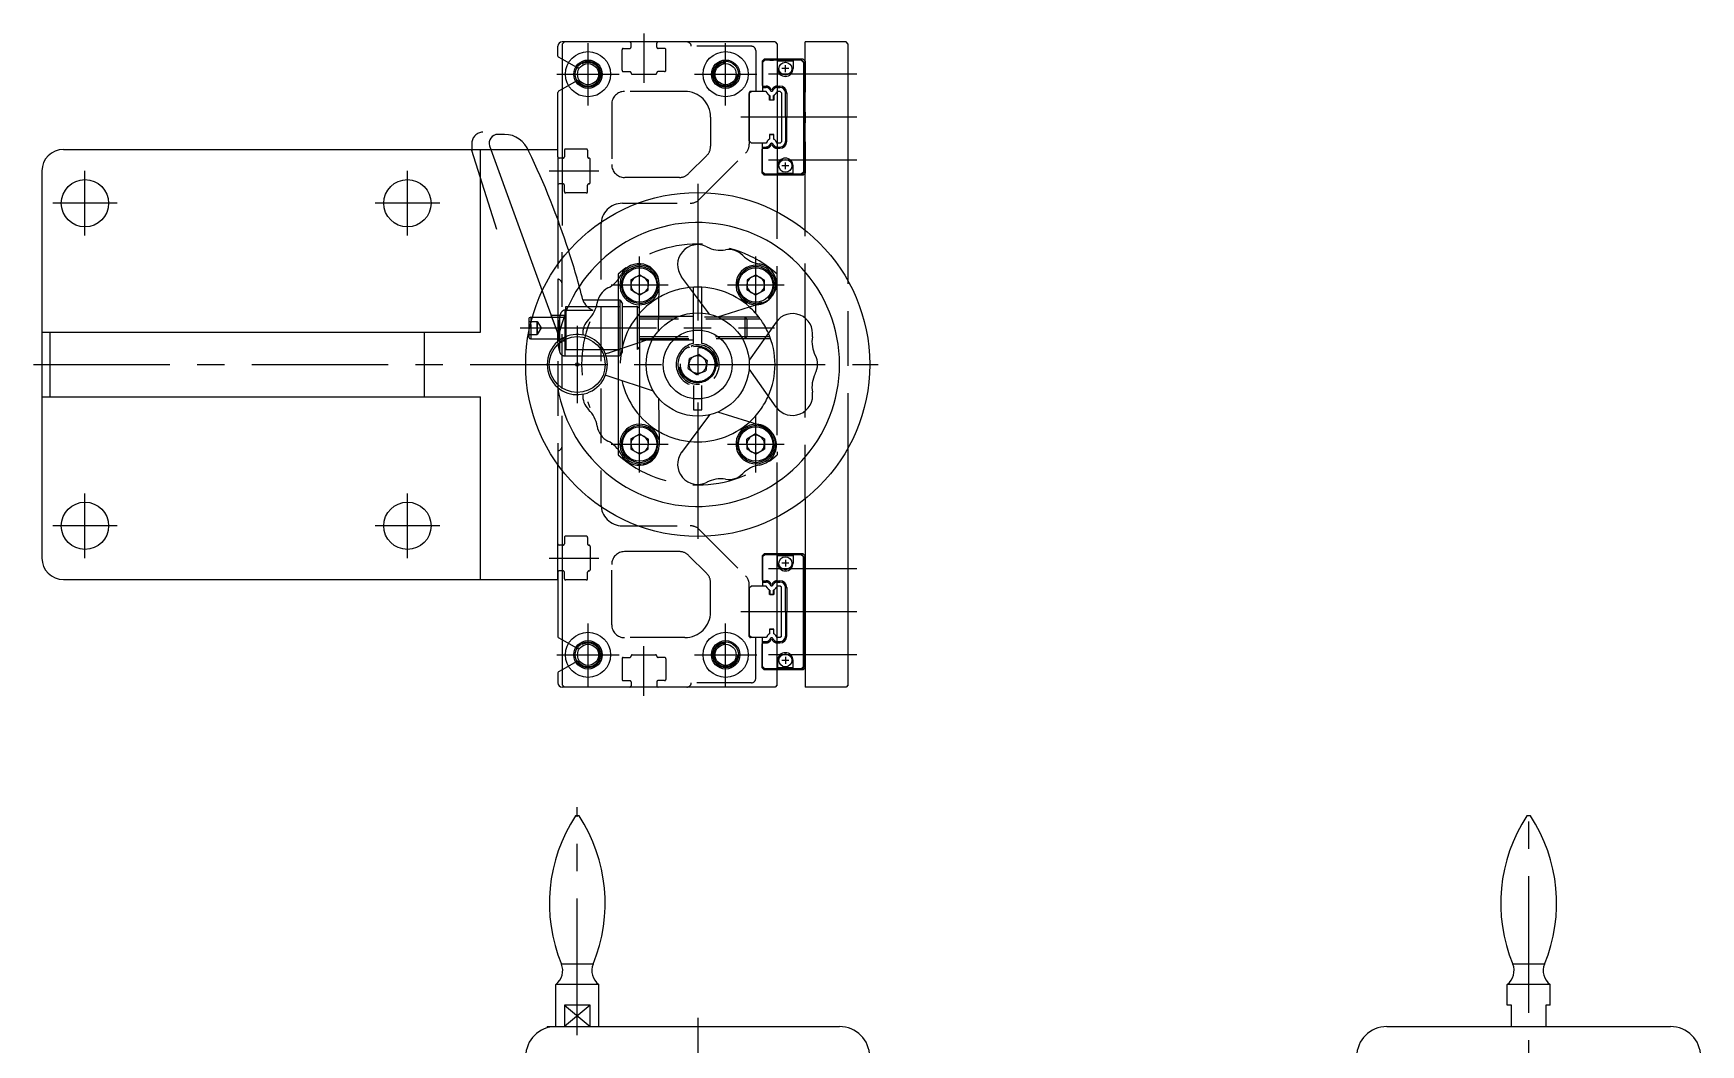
# Model space of a CAD drawing. Extents: x -27 to 423, y -21 to 683.
# Drawn here: x -2 to 385.8, y 447.8 to 682.9 of the extents above; entities that cross this region are included whole.
import ezdxf

# ---------------------------------------------------------------- set-up
doc = ezdxf.new("R2010")
doc.units = 0
for name, pattern in [('CENTER', [50.8, 31.75, -6.35, 6.35, -6.35]), ('DASHED', [19.05, 12.7, -6.35]), ('PHANTOM', [63.5, 31.75, -6.35, 6.35, -6.35, 6.35, -6.35])]:
    doc.linetypes.add(name, pattern=pattern)
doc.layers.get('0').update_dxf_attribs({"linetype": 'CONTINUOUS'})
doc.layers.add('CENTER', color=1, linetype='CENTER')

msp = doc.modelspace()

# ---------------------------------------------------------------- linework, layer by layer
at = {"color": 7, "linetype": 'CONTINUOUS'}
for p, q in [((120, 677.64), (120, 679.93)), ((121.5, 680.93), (121, 680.43)), ((121.5, 680.93), (121, 680.93)), ((121, 680.43), (121, 638.23)), ((170.5, 680.93), (121.5, 680.93)), ((170.5, 680.93), (171, 680.43)), ((171, 680.43), (171, 641.39)), ((177.5, 637.15), (177.5, 680.93)), ((185.5, 680.93), (177.5, 680.93)), ((187, 680.93), (185.5, 680.93)), ((187.5, 680.43), (187, 680.93)), ((187.5, 625.29), (187.5, 680.43)), ((121, 676.89), (120.15, 677.38)), ((177, 676.93), (171, 676.93)), ((176.7, 676.73), (171, 676.73)), ((171.1, 676.68), (171, 676.68)), ((171.1, 674.73), (171.1, 676.68)), ((174.7, 676.48), (171.1, 676.48)), ((173.7, 674.73), (172.1, 674.73)), ((172.9, 673.93), (172.9, 675.53)), ((174.7, 676.68), (174.7, 674.73)), ((176.6, 676.68), (174.7, 676.68)), ((177.1, 676.18), (176.6, 676.68)), ((177.2, 676.23), (176.7, 676.73)), ((177.5, 676.43), (177, 676.93)), ((177.1, 676.18), (177.1, 650.68)), ((177.2, 676.23), (177.2, 650.63)), ((177.5, 676.43), (177.5, 669.23)), ((120, 654.23), (120, 669.21)), ((121, 669.96), (120.15, 669.47)), ((171.7, 669.43), (171, 669.43)), ((171.01, 670.66), (171.63, 670.66)), ((171.01, 670.66), (171.01, 670.36)), ((171.01, 670.36), (171.63, 670.36)), ((171.63, 670.36), (171.63, 670.66)), ((172, 669.13), (171.7, 669.43)), ((172, 669.13), (172, 657.73)), ((172.93, 669.06), (173.23, 669.06)), ((172.93, 663.43), (172.93, 669.06)), ((173.23, 669.06), (173.23, 663.43)), ((177.25, 668.83), (177.5, 669.23)), ((177.25, 668.83), (177.25, 658.03)), ((172.93, 663.43), (172.93, 657.8)), ((173.23, 663.43), (172.93, 663.43)), ((173.23, 657.8), (173.23, 663.43)), ((177.5, 664.63), (177.25, 665.03)), ((177.5, 664.63), (177.5, 662.23)), ((107.58, 659.43), (106, 659.43)), ((177.5, 662.23), (177.25, 661.83)), ((5, 655.93), (102, 655.93)), ((102, 613.43), (102, 655.93)), ((102, 655.93), (104.42, 655.93)), ((104.12, 656.74), (116.37, 623.09)), ((113.04, 655.93), (120, 655.93)), ((171.7, 657.43), (171, 657.43)), ((171.01, 656.5), (171.63, 656.5)), ((171.01, 656.2), (171.01, 656.5)), ((171.01, 656.2), (171.63, 656.2)), ((171.63, 656.5), (171.63, 656.2)), ((172, 657.73), (171.7, 657.43)), ((172.93, 657.8), (173.23, 657.8)), ((177.25, 658.03), (177.5, 657.63)), ((177.5, 657.63), (177.5, 650.43)), ((120, 654.23), (120, 647.63)), ((121, 653.93), (120.3, 653.93)), ((171.1, 652.13), (171.1, 650.18)), ((173.7, 652.13), (172.1, 652.13)), ((172.9, 651.33), (172.9, 652.93)), ((174.7, 650.18), (174.7, 652.13)), ((0, 650.93), (0, 613.43)), ((120, 647.63), (120, 640.92)), ((121, 647.93), (120.3, 647.93)), ((171.1, 650.18), (171, 650.18)), ((176.7, 650.13), (171, 650.13)), ((177, 649.93), (171, 649.93)), ((174.7, 650.38), (171.1, 650.38)), ((176.6, 650.18), (174.7, 650.18)), ((177.1, 650.68), (176.6, 650.18)), ((177.2, 650.63), (176.7, 650.13)), ((177.5, 650.43), (177, 649.93)), ((134, 625.69), (134, 620.93)), ((134.76, 624.76), (134.41, 624.79)), ((136.98, 625.64), (136.94, 623.28)), ((136.98, 625.64), (139.04, 626.79)), ((139.04, 626.79), (141.06, 625.57)), ((141.02, 623.21), (141.06, 625.57)), ((143.41, 613.77), (143.53, 624.65)), ((155.24, 617.61), (148.75, 626.34)), ((163.98, 625.64), (163.94, 623.28)), ((166.04, 626.79), (163.98, 625.64)), ((166.04, 626.79), (168.06, 625.57)), ((168.02, 623.21), (168.06, 625.57)), ((170.24, 624.76), (170.59, 624.79)), ((170.24, 624.64), (170.59, 624.67)), ((134.5, 620.93), (129.27, 620.93)), ((134.76, 624.09), (134.41, 624.07)), ((134.5, 609.54), (134.5, 620.93)), ((134.5, 620.93), (135, 620.06)), ((138.96, 622.07), (136.94, 623.28)), ((138.96, 622.07), (141.02, 623.21)), ((151.5, 622.65), (151.5, 623.9)), ((153.5, 619.96), (153.5, 623.9)), ((165.96, 622.07), (163.94, 623.28)), ((168.02, 623.21), (165.96, 622.07)), ((113.7, 616.93), (114.04, 616.93)), ((113.7, 616.93), (113.7, 615.65)), ((135, 609.71), (135, 620.06)), ((135, 619.43), (138.5, 619.43)), ((138.5, 610.89), (138.5, 619.43)), ((138.5, 619.43), (139, 618.93)), ((139, 611.06), (139, 618.93)), ((157.15, 616.99), (167.53, 620.24)), ((177.5, 616.72), (177.5, 595.13)), ((0, 613.43), (0, 598.43)), ((0, 613.43), (1.83, 613.43)), ((1.83, 613.43), (88.98, 613.43)), ((1.83, 613.43), (1.83, 598.43)), ((88.98, 613.43), (102, 613.43)), ((88.98, 598.43), (88.98, 613.43)), ((113.2, 616.43), (113.2, 613.38)), ((170.76, 615.8), (164.46, 606.93)), ((171, 595.75), (171, 616.11)), ((142.24, 612.15), (131.92, 608.67)), ((170.78, 596.03), (164.46, 604.93)), ((142.24, 599.71), (131.92, 603.18)), ((134, 602.48), (134, 586.26)), ((0, 598.43), (0, 560.93)), ((0, 598.43), (1.83, 598.43)), ((1.83, 598.43), (88.98, 598.43)), ((88.98, 598.43), (102, 598.43)), ((102, 555.93), (102, 598.43)), ((139, 600.8), (139, 594.03)), ((143.41, 598.09), (143.53, 587.18)), ((155.24, 594.25), (148.75, 585.51)), ((167.62, 591.57), (157.15, 594.86)), ((136.98, 588.64), (139.04, 589.79)), ((139.04, 589.79), (141.06, 588.57)), ((165.96, 589.79), (163.94, 588.57)), ((168.02, 588.64), (165.96, 589.79)), ((134.76, 587.76), (134.41, 587.79)), ((134.76, 587.09), (134.41, 587.07)), ((136.98, 588.64), (136.94, 586.28)), ((138.96, 585.07), (136.94, 586.28)), ((138.96, 585.07), (141.02, 586.21)), ((141.02, 586.21), (141.06, 588.57)), ((163.98, 586.21), (163.94, 588.57)), ((166.04, 585.07), (163.98, 586.21)), ((166.04, 585.07), (168.06, 586.28)), ((168.02, 588.64), (168.06, 586.28)), ((170.24, 587.22), (170.59, 587.19)), ((170.24, 587.09), (170.59, 587.07)), ((187.5, 531.43), (187.5, 586.56)), ((120, 564.23), (120, 582.73)), ((121, 581.39), (121, 531.43)), ((177.5, 574.7), (177.5, 530.93)), ((171, 531.43), (171, 570.46)), ((120, 555.93), (120, 564.23)), ((121, 563.93), (120.3, 563.93)), ((177, 561.93), (171, 561.93)), ((176.7, 561.73), (171, 561.73)), ((171.1, 561.68), (171, 561.68)), ((171.1, 559.73), (171.1, 561.68)), ((174.7, 561.48), (171.1, 561.48)), ((173.7, 559.73), (172.1, 559.73)), ((172.9, 560.53), (172.9, 558.93)), ((174.7, 561.68), (174.7, 559.73)), ((176.6, 561.68), (174.7, 561.68)), ((177.1, 561.18), (176.6, 561.68)), ((177.2, 561.23), (176.7, 561.73)), ((177.5, 561.43), (177, 561.93)), ((177.1, 535.68), (177.1, 561.18)), ((177.2, 535.63), (177.2, 561.23)), ((177.5, 554.23), (177.5, 561.43)), ((187.5, 531.43), (187.5, 559)), ((5, 555.93), (102, 555.93)), ((102, 555.93), (120, 555.93)), ((120, 557.63), (120, 542.64)), ((121, 557.93), (120.3, 557.93)), ((171.01, 555.66), (171.63, 555.66)), ((171.01, 555.66), (171.01, 555.36)), ((171.01, 555.36), (171.63, 555.36)), ((171.63, 555.36), (171.63, 555.66)), ((171.7, 554.43), (171, 554.43)), ((172, 554.13), (171.7, 554.43)), ((172, 542.73), (172, 554.13)), ((172.93, 548.43), (172.93, 554.06)), ((172.93, 554.06), (173.23, 554.06)), ((173.23, 554.06), (173.23, 548.43)), ((177.25, 553.83), (177.5, 554.23)), ((177.25, 543.03), (177.25, 553.83)), ((172.93, 548.43), (172.93, 542.8)), ((173.23, 548.43), (172.93, 548.43)), ((173.23, 542.8), (173.23, 548.43)), ((177.5, 549.63), (177.25, 550.03)), ((177.5, 547.23), (177.25, 546.83)), ((177.5, 547.23), (177.5, 549.63)), ((177.25, 543.03), (177.5, 542.63)), ((121, 541.89), (120.15, 542.38)), ((171.7, 542.43), (171, 542.43)), ((171.01, 541.5), (171.63, 541.5)), ((171.01, 541.2), (171.01, 541.5)), ((171.01, 541.2), (171.63, 541.2)), ((171.63, 541.5), (171.63, 541.2)), ((172, 542.73), (171.7, 542.43)), ((172.93, 542.8), (173.23, 542.8)), ((177.5, 535.43), (177.5, 542.63)), ((171.1, 535.18), (171, 535.18)), ((176.7, 535.13), (171, 535.13)), ((171.1, 537.13), (171.1, 535.18)), ((174.7, 535.38), (171.1, 535.38)), ((173.7, 537.13), (172.1, 537.13)), ((172.9, 537.93), (172.9, 536.33)), ((174.7, 535.18), (174.7, 537.13)), ((176.6, 535.18), (174.7, 535.18)), ((177.1, 535.68), (176.6, 535.18)), ((177.2, 535.63), (176.7, 535.13)), ((177.5, 535.43), (177, 534.93)), ((120, 534.21), (120, 531.93)), ((121, 534.96), (120.15, 534.47)), ((121, 531.43), (121.5, 530.93)), ((171, 531.43), (170.5, 530.93)), ((177, 534.93), (171, 534.93)), ((187.5, 531.43), (187, 530.93)), ((187.5, 531.43), (187, 530.93)), ((121.5, 530.93), (121, 530.93)), ((170.5, 530.93), (121.5, 530.93)), ((185.5, 530.93), (177.5, 530.93)), ((187, 530.93), (177.5, 530.93)), ((187, 530.93), (185.5, 530.93)), ((124.91, 501), (124.09, 501)), ((346.17, 501), (345.34, 501)), ((128.19, 466.53), (120.81, 466.53)), ((349.45, 466.53), (342.07, 466.53)), ((129.5, 461.79), (119.5, 461.79)), ((119.5, 452), (119.5, 461.79)), ((129.5, 452), (129.5, 461.79)), ((340.76, 457), (340.76, 461.79)), ((350.76, 461.79), (340.76, 461.79)), ((350.76, 457), (350.76, 461.79)), ((127.5, 457), (121.5, 457)), ((121.5, 457), (121.5, 452)), ((127.5, 452), (127.5, 457)), ((341.76, 457), (340.76, 457)), ((341.76, 452), (341.76, 457)), ((349.76, 457), (349.76, 452)), ((350.76, 457), (349.76, 457)), ((117.5, 452), (119.93, 452)), ((117.5, 452), (117.5, 451.71)), ((119.93, 452), (185.5, 452)), ((312.76, 452), (378.76, 452))]:
    msp.add_line(p, q, dxfattribs=at)
at = {"color": 3, "linetype": 'DASHED'}
for p, q in [((136.7, 680.93), (121.5, 680.93)), ((134.9, 674.33), (134.9, 679.13)), ((135.2, 679.43), (136.7, 679.43)), ((137, 679.73), (137, 680.63)), ((143, 679.73), (143, 680.63)), ((150, 680.93), (143.3, 680.93)), ((144.8, 679.43), (143.3, 679.43)), ((145.1, 674.33), (145.1, 679.13)), ((165, 679.93), (151, 679.93)), ((166, 678.93), (166, 669.43)), ((124.37, 674.95), (121, 676.89)), ((168, 676.93), (167.5, 676.43)), ((167.5, 676.43), (167.5, 670.93)), ((168.1, 676.73), (167.6, 676.23)), ((168.1, 676.68), (167.6, 676.18)), ((167.6, 676.23), (167.6, 676.18)), ((167.6, 676.18), (167.6, 670.66)), ((171, 676.93), (168, 676.93)), ((169.3, 676.73), (168.1, 676.73)), ((171, 676.68), (168.1, 676.68)), ((169.3, 676.73), (169.3, 676.68)), ((169.3, 676.73), (170.1, 676.73)), ((170.1, 676.73), (170.1, 676.68)), ((171, 676.73), (170.1, 676.73)), ((124.37, 671.91), (121, 669.96)), ((135.2, 674.03), (136.7, 674.03)), ((137.3, 673.43), (142.7, 673.43)), ((144.8, 674.03), (143.3, 674.03)), ((167.5, 670.93), (167.6, 670.71)), ((149.5, 669.43), (135.5, 669.43)), ((165, 669.43), (164.5, 668.93)), ((164.5, 669.13), (164.5, 657.17)), ((164.5, 657.93), (164.5, 668.93)), ((166, 669.43), (164.8, 669.43)), ((168.44, 669.43), (165, 669.43)), ((167.6, 670.66), (168.39, 670.66)), ((167.6, 670.66), (167.6, 670.36)), ((167.6, 670.36), (168.39, 670.36)), ((167.6, 670.36), (167.6, 669.43)), ((168.39, 670.66), (168.39, 670.36)), ((168.65, 669.06), (168.44, 669.43)), ((169.2, 667.43), (169.2, 668.54)), ((169.2, 668.46), (169.25, 668.44)), ((170.2, 667.43), (169.2, 667.43)), ((169.25, 668.44), (169.25, 667.48)), ((169.25, 667.48), (170.15, 667.48)), ((169.52, 670.01), (169.26, 669.86)), ((169.26, 669.86), (169.35, 669.7)), ((169.61, 669.85), (169.35, 669.7)), ((169.52, 670.01), (169.61, 669.85)), ((169.62, 669.84), (169.61, 669.85)), ((169.61, 669.85), (169.61, 669.85)), ((169.61, 669.85), (169.62, 669.84)), ((169.88, 670.01), (169.79, 669.85)), ((169.79, 669.85), (169.79, 669.85)), ((169.79, 669.85), (170.05, 669.7)), ((169.88, 670.01), (170.14, 669.86)), ((170.05, 669.7), (170.14, 669.86)), ((170.2, 668.46), (170.15, 668.44)), ((170.15, 667.48), (170.15, 668.44)), ((170.2, 668.54), (170.2, 667.43)), ((170.96, 669.43), (170.75, 669.06)), ((171, 669.43), (170.96, 669.43)), ((132.5, 666.43), (132.5, 652.43)), ((155.5, 663.43), (155.5, 656.66)), ((169.2, 659.43), (169.2, 658.32)), ((170.2, 659.43), (169.2, 659.43)), ((169.25, 658.42), (169.25, 659.38)), ((169.25, 659.38), (170.15, 659.38)), ((170.15, 659.38), (170.15, 658.42)), ((170.2, 658.32), (170.2, 659.43)), ((104.42, 655.93), (113.04, 655.93)), ((121.5, 655.73), (121.5, 654.23)), ((126.6, 656.03), (121.8, 656.03)), ((126.9, 655.73), (126.9, 654.23)), ((165, 657.43), (164.5, 657.93)), ((168.44, 657.43), (165, 657.43)), ((167.5, 655.93), (167.6, 656.15)), ((167.5, 650.43), (167.5, 655.93)), ((167.6, 656.5), (167.6, 657.43)), ((167.6, 656.2), (167.6, 656.5)), ((167.6, 656.5), (168.39, 656.5)), ((167.6, 656.2), (168.39, 656.2)), ((167.6, 650.68), (167.6, 656.2)), ((168.39, 656.2), (168.39, 656.5)), ((168.65, 657.8), (168.44, 657.43)), ((169.2, 658.39), (169.25, 658.42)), ((169.26, 657), (169.35, 657.16)), ((169.52, 656.85), (169.26, 657)), ((169.61, 657.01), (169.35, 657.16)), ((169.52, 656.85), (169.61, 657)), ((169.62, 657.01), (169.61, 657.01)), ((169.61, 657.01), (169.61, 657)), ((169.61, 657), (169.62, 657.01)), ((169.79, 657.01), (170.05, 657.16)), ((169.79, 657.01), (169.79, 657.01)), ((169.88, 656.85), (169.79, 657.01)), ((169.88, 656.85), (170.14, 657)), ((170.05, 657.16), (170.14, 657)), ((170.2, 658.39), (170.15, 658.42)), ((170.96, 657.43), (170.75, 657.8)), ((171, 657.43), (170.96, 657.43)), ((121.2, 653.93), (121, 653.93)), ((127.5, 648.23), (127.5, 653.63)), ((154.62, 654.53), (150.39, 650.31)), ((152.88, 644.31), (163.62, 655.05)), ((121.2, 647.93), (121, 647.93)), ((121.5, 646.13), (121.5, 647.63)), ((126.9, 646.13), (126.9, 647.63)), ((148.27, 649.43), (135.5, 649.43)), ((168, 649.93), (167.5, 650.43)), ((168.1, 650.18), (167.6, 650.68)), ((167.6, 650.63), (167.6, 650.68)), ((168.1, 650.13), (167.6, 650.63)), ((171, 649.93), (168, 649.93)), ((171, 650.18), (168.1, 650.18)), ((169.3, 650.13), (168.1, 650.13)), ((169.3, 650.13), (169.3, 650.18)), ((169.3, 650.13), (170.1, 650.13)), ((170.1, 650.13), (170.1, 650.18)), ((171, 650.13), (170.1, 650.13)), ((126.6, 645.83), (121.8, 645.83)), ((120, 640.92), (120, 625.77)), ((135, 643.43), (150.76, 643.43)), ((171, 616.11), (171, 641.51)), ((121, 581.27), (121, 638.23)), ((130, 638.43), (130, 573.43)), ((177.5, 616.72), (177.5, 637.03)), ((120, 625.77), (120, 582.61)), ((134, 626.95), (134, 625.69)), ((187.5, 586.56), (187.5, 625.29)), ((116.37, 623.09), (120.38, 612.07)), ((129.27, 620.93), (125.8, 620.93)), ((134, 620.93), (134, 609.93)), ((151.5, 610.83), (151.5, 622.65)), ((114.04, 616.93), (121.84, 616.93)), ((118.43, 617.43), (121.84, 617.43)), ((119.88, 613.45), (118.43, 617.42)), ((120.38, 616.78), (120.38, 608.95)), ((121.64, 618.58), (128.14, 618.58)), ((121.64, 618.58), (128.14, 618.58)), ((121.64, 618.58), (121.64, 607.97)), ((121.84, 619.43), (135, 619.43)), ((121.84, 619.43), (121.84, 609.43)), ((121.84, 609.43), (121.84, 619.43)), ((121.84, 611.43), (121.84, 617.43)), ((121.84, 611.93), (121.84, 616.93)), ((139, 617.18), (151.5, 617.18)), ((166.75, 616.93), (139, 616.93)), ((153.5, 610.83), (153.5, 619.96)), ((163.51, 611.93), (163.51, 616.93)), ((163.51, 616.93), (163.94, 616.49)), ((113.2, 615.93), (115.2, 615.93)), ((113.2, 615.93), (115.2, 615.93)), ((113.2, 614.43), (115.2, 614.43)), ((113.2, 614.43), (115.2, 614.43)), ((113.2, 613.38), (113.2, 612.93)), ((113.2, 612.93), (115.2, 612.93)), ((113.2, 612.93), (115.2, 612.93)), ((113.2, 612.93), (113.2, 612.43)), ((113.7, 614.43), (113.7, 615.65)), ((113.7, 615.26), (113.7, 611.93)), ((115.2, 615.18), (115.2, 615.93)), ((115.2, 615.18), (115.2, 615.93)), ((115.2, 615.18), (115.2, 615.93)), ((115.2, 615.93), (115.2, 615.18)), ((115.2, 615.93), (116.07, 614.43)), ((115.2, 614.43), (115.2, 615.18)), ((115.2, 613.68), (115.2, 615.18)), ((115.2, 615.18), (115.2, 613.68)), ((115.2, 615.18), (115.2, 614.43)), ((115.2, 613.68), (115.2, 614.43)), ((115.2, 614.43), (115.2, 613.68)), ((116.07, 614.43), (115.2, 612.93)), ((115.2, 613.68), (115.2, 612.93)), ((115.2, 612.93), (115.2, 613.68)), ((115.2, 612.93), (115.2, 613.68)), ((115.2, 613.68), (115.2, 612.93)), ((119.88, 613.45), (120.38, 612.07)), ((120.38, 612.07), (119.88, 613.45)), ((119.88, 613.45), (119.88, 611.43)), ((167.07, 616.49), (139, 616.49)), ((163.94, 616.49), (163.94, 612.36)), ((113.7, 611.93), (121.84, 611.93)), ((119.88, 611.43), (121.84, 611.43)), ((121.84, 609.43), (138.5, 609.43)), ((134, 609.93), (134, 602.48)), ((134.5, 607.93), (134.5, 609.54)), ((134.5, 607.93), (135, 608.79)), ((135, 608.79), (135, 609.71)), ((138.5, 609.43), (138.5, 610.89)), ((138.5, 609.43), (139, 609.93)), ((169.31, 612.36), (139, 612.36)), ((169.47, 611.93), (139, 611.93)), ((139, 611.68), (151.5, 611.68)), ((139, 611.06), (139, 600.8)), ((139, 611.06), (139, 611.06)), ((150.57, 609.72), (150.42, 610.03)), ((151.19, 609.97), (151.08, 610.3)), ((163.52, 611.93), (163.94, 612.36)), ((121.64, 607.93), (134.5, 607.93)), ((150.32, 605.03), (150.63, 607.36)), ((150.32, 605.03), (152.19, 603.59)), ((152.81, 608.26), (150.63, 607.36)), ((152.81, 608.26), (154.68, 606.83)), ((154.68, 606.83), (154.37, 604.49)), ((151.5, 601.03), (151.5, 595.43)), ((152.19, 603.59), (154.37, 604.49)), ((153.5, 595.43), (153.5, 601.03)), ((151.5, 595.43), (153.5, 595.43)), ((171, 570.46), (171, 595.75)), ((177.5, 574.58), (177.5, 595.13)), ((134, 586.26), (134, 584.91)), ((171, 585.59), (171, 584.91)), ((135, 568.43), (150.76, 568.43)), ((152.88, 567.55), (163.62, 556.81)), ((121.2, 563.93), (121, 563.93)), ((121.5, 565.73), (121.5, 564.23)), ((126.6, 566.03), (121.8, 566.03)), ((126.9, 565.73), (126.9, 564.23)), ((127.5, 563.63), (127.5, 558.23)), ((148.27, 562.43), (135.5, 562.43)), ((132.5, 545.43), (132.5, 559.43)), ((154.62, 557.32), (150.39, 561.55)), ((168, 561.93), (167.5, 561.43)), ((167.5, 561.43), (167.5, 555.93)), ((168.1, 561.73), (167.6, 561.23)), ((168.1, 561.68), (167.6, 561.18)), ((167.6, 561.23), (167.6, 561.18)), ((167.6, 561.18), (167.6, 555.66)), ((171, 561.93), (168, 561.93)), ((169.3, 561.73), (168.1, 561.73)), ((171, 561.68), (168.1, 561.68)), ((169.3, 561.73), (169.3, 561.68)), ((169.3, 561.73), (170.1, 561.73)), ((170.1, 561.73), (170.1, 561.68)), ((171, 561.73), (170.1, 561.73)), ((121.2, 557.93), (121, 557.93)), ((121.5, 556.13), (121.5, 557.63)), ((126.6, 555.83), (121.8, 555.83)), ((126.9, 556.13), (126.9, 557.63)), ((155.5, 548.43), (155.5, 555.2)), ((164.5, 542.73), (164.5, 554.68)), ((167.5, 555.93), (167.6, 555.71)), ((167.6, 555.66), (167.6, 555.36)), ((167.6, 555.66), (168.39, 555.66)), ((167.6, 555.36), (168.39, 555.36)), ((167.6, 555.36), (167.6, 554.43)), ((168.39, 555.66), (168.39, 555.36)), ((169.52, 555.01), (169.26, 554.86)), ((169.26, 554.86), (169.35, 554.7)), ((169.61, 554.85), (169.35, 554.7)), ((169.52, 555.01), (169.61, 554.85)), ((169.62, 554.84), (169.61, 554.85)), ((169.61, 554.85), (169.61, 554.85)), ((169.61, 554.85), (169.62, 554.84)), ((169.88, 555.01), (169.79, 554.85)), ((169.79, 554.85), (169.79, 554.85)), ((169.79, 554.85), (170.05, 554.7)), ((169.88, 555.01), (170.14, 554.86)), ((170.05, 554.7), (170.14, 554.86)), ((165, 554.43), (164.5, 553.93)), ((164.5, 553.93), (164.5, 542.93)), ((168.44, 554.43), (165, 554.43)), ((168.65, 554.06), (168.44, 554.43)), ((169.2, 552.43), (169.2, 553.54)), ((169.2, 553.46), (169.25, 553.44)), ((170.2, 552.43), (169.2, 552.43)), ((169.25, 553.44), (169.25, 552.48)), ((169.25, 552.48), (170.15, 552.48)), ((170.2, 553.46), (170.15, 553.44)), ((170.15, 552.48), (170.15, 553.44)), ((170.2, 553.54), (170.2, 552.43)), ((170.96, 554.43), (170.75, 554.06)), ((171, 554.43), (170.96, 554.43)), ((165, 542.43), (164.5, 542.93)), ((169.2, 544.43), (169.2, 543.32)), ((170.2, 544.43), (169.2, 544.43)), ((169.2, 543.39), (169.25, 543.42)), ((169.25, 543.42), (169.25, 544.38)), ((169.25, 544.38), (170.15, 544.38)), ((170.15, 544.38), (170.15, 543.42)), ((170.2, 543.39), (170.15, 543.42)), ((170.2, 543.32), (170.2, 544.43)), ((124.37, 539.95), (121, 541.89)), ((149.5, 542.43), (135.5, 542.43)), ((166, 542.43), (164.8, 542.43)), ((168.44, 542.43), (165, 542.43)), ((166, 532.93), (166, 542.43)), ((167.5, 540.93), (167.6, 541.15)), ((167.5, 535.43), (167.5, 540.93)), ((167.6, 541.5), (167.6, 542.43)), ((167.6, 541.5), (168.39, 541.5)), ((167.6, 541.2), (167.6, 541.5)), ((167.6, 541.2), (168.39, 541.2)), ((167.6, 535.68), (167.6, 541.2)), ((168.39, 541.2), (168.39, 541.5)), ((168.65, 542.8), (168.44, 542.43)), ((169.26, 542), (169.35, 542.16)), ((169.52, 541.85), (169.26, 542)), ((169.61, 542.01), (169.35, 542.16)), ((169.52, 541.85), (169.61, 542)), ((169.62, 542.01), (169.61, 542.01)), ((169.61, 542.01), (169.61, 542)), ((169.61, 542), (169.62, 542.01)), ((169.79, 542.01), (170.05, 542.16)), ((169.79, 542.01), (169.79, 542.01)), ((169.88, 541.85), (169.79, 542.01)), ((169.88, 541.85), (170.14, 542)), ((170.05, 542.16), (170.14, 542)), ((170.96, 542.43), (170.75, 542.8)), ((171, 542.43), (170.96, 542.43)), ((124.37, 536.91), (121, 534.96)), ((134.9, 537.53), (134.9, 532.73)), ((135.2, 537.83), (136.7, 537.83)), ((137.3, 538.43), (142.7, 538.43)), ((144.8, 537.83), (143.3, 537.83)), ((145.1, 537.53), (145.1, 532.73)), ((168, 534.93), (167.5, 535.43)), ((168.1, 535.18), (167.6, 535.68)), ((167.6, 535.63), (167.6, 535.68)), ((168.1, 535.13), (167.6, 535.63)), ((171, 535.18), (168.1, 535.18)), ((169.3, 535.13), (168.1, 535.13)), ((169.3, 535.13), (169.3, 535.18)), ((169.3, 535.13), (170.1, 535.13)), ((170.1, 535.13), (170.1, 535.18)), ((171, 535.13), (170.1, 535.13)), ((135.2, 532.43), (136.7, 532.43)), ((137, 532.13), (137, 531.23)), ((143, 532.13), (143, 531.23)), ((144.8, 532.43), (143.3, 532.43)), ((165, 531.93), (151, 531.93)), ((171, 534.93), (168, 534.93)), ((136.7, 530.93), (121.5, 530.93)), ((150, 530.93), (143.3, 530.93))]:
    msp.add_line(p, q, dxfattribs=at)
at = {"color": 3, "linetype": 'PHANTOM'}
for p in [(100, 657.43), (105.81, 637.32)]:
    msp.add_line(p, (100, 655.67), dxfattribs=at)
at = {"color": 3, "linetype": 'CONTINUOUS'}
for p, q in [((127.5, 457), (121.5, 452)), ((121.5, 457), (127.5, 452))]:
    msp.add_line(p, q, dxfattribs=at)
at = {"color": 7, "linetype": 'CONTINUOUS'}
for centre, radius in [((127, 673.43), 5.25), ((159, 673.43), 5.25), ((127, 673.43), 3.3), ((127, 673.43), 2.46), ((159, 673.43), 3.3), ((159, 673.43), 2.46), ((172.9, 674.73), 1.5), ((172.9, 652.13), 1.5), ((10, 643.43), 5.5), ((85, 643.43), 5.5), ((152.5, 605.93), 40), ((139, 624.43), 4), ((166, 624.43), 4), ((152.5, 605.93), 12), ((152.5, 605.93), 8), ((124.5, 605.93), 6.5), ((124.5, 605.93), 0.415), ((139, 587.43), 4), ((166, 587.43), 4), ((10, 568.43), 5.5), ((85, 568.43), 5.5), ((172.9, 559.73), 1.5), ((127, 538.43), 5.25), ((159, 538.43), 5.25), ((127, 538.43), 3.3), ((127, 538.43), 2.46), ((159, 538.43), 3.3), ((159, 538.43), 2.46), ((172.9, 537.13), 1.5)]:
    msp.add_circle(centre, radius, dxfattribs=at)
at = {"color": 3, "linetype": 'CONTINUOUS'}
for centre in [(127, 673.43), (159, 673.43), (127, 538.43), (159, 538.43)]:
    msp.add_circle(centre, 3, dxfattribs=at)
at = {"color": 3, "linetype": 'DASHED'}
for centre, radius in [((159, 673.43), 2.75), ((152.5, 605.93), 4.25), ((152.5, 605.93), 4), ((159, 538.43), 2.75)]:
    msp.add_circle(centre, radius, dxfattribs=at)
at = {"color": 7, "linetype": 'CONTINUOUS'}
for centre, radius, start, end in [((121, 679.93), 1, 90, 180), ((120.3, 677.64), 0.3, 180, 240), ((172.9, 674.73), 1.8, 180, 0), ((120.3, 669.21), 0.3, 120, 180), ((171.01, 669.36), 1.3, 90, 90.2346), ((171.01, 669.36), 1, 90, 90.3049), ((171.63, 669.06), 1.6, 0.0008, 89.9992), ((171.63, 669.06), 1.3, 0, 90), ((106, 657.43), 2, 90, 200), ((107.58, 653.43), 6, 20, 90), ((5, 650.93), 5, 90, 180), ((-48.76, 576.98), 180, 17.9285, 25.8569), ((171.01, 657.5), 1, 269.6951, 270), ((171.01, 657.5), 1.3, 269.7654, 270), ((171.63, 657.8), 1.3, 270, 0), ((171.63, 657.8), 1.6, 270.0008, 359.9992), ((120.3, 654.23), 0.3, 180, 270), ((172.9, 652.13), 1.8, 0, 180), ((120.3, 647.63), 0.3, 90, 180), ((152.5, 605.93), 33, 189.2441, 170.7559), ((152.5, 629.13), 4.67, 62.8742, 216.6157), ((157.83, 639.55), 7.04, 242.9344, 279.3617), ((159.71, 628.09), 4.57, 44.3074, 99.1855), ((138.86, 624.7), 4.67, 359.3445, 153.167), ((139, 624.43), 4.25, 179.0338, 109.4003), ((139, 624.43), 4.6, 96.596, 155.6427), ((139, 624.43), 4.25, 109.4003, 142.8384), ((139, 624.43), 4.6, 15.828, 96.596), ((166, 624.43), 4.6, 321.7973, 272.7509), ((166, 624.43), 4.25, 359.0338, 289.4003), ((167.88, 636.1), 6.87, 224.771, 261.4514), ((166.14, 624.7), 4.67, 287.3484, 81.1693), ((128.54, 629.89), 6.89, 296.5846, 333.4135), ((139, 624.43), 4.6, 155.6427, 349.1791), ((139, 624.43), 4.25, 142.8384, 179.0338), ((139, 624.43), 2.04, 119.0338, 179.0338), ((139, 624.43), 2.04, 179.0338, 239.0338), ((139, 624.43), 2.04, 59.0338, 119.0338), ((139, 624.43), 2.04, 299.0338, 359.0338), ((139, 624.43), 2.04, 359.0338, 59.0338), ((166, 624.43), 2.04, 119.0338, 179.0338), ((166, 624.43), 2.04, 179.0338, 239.0338), ((166, 624.43), 2.04, 59.0338, 119.0338), ((166, 624.43), 2.04, 299.0338, 359.0338), ((166, 624.43), 2.04, 359.0338, 59.0338), ((166, 624.43), 4.25, 347.2581, 359.0338), ((133.74, 619.55), 4.68, 116.932, 171.5815), ((139, 624.43), 2.04, 239.0338, 299.0338), ((152.5, 605.93), 18, 120.0138, 138.5904), ((152.5, 605.93), 18, 48.0133, 95.9862), ((166, 624.43), 2.04, 239.0338, 299.0338), ((166, 624.43), 4.25, 312.7419, 347.2581), ((113.7, 616.43), 0.5, 90, 180), ((122.31, 621.31), 6.89, 314.5718, 351.4285), ((174.56, 613.1), 4.67, 350.8817, 144.6107), ((124.5, 605.93), 7, 229.2272, 130.7728), ((130.43, 613.1), 4.67, 135.0686, 183.5235), ((152.5, 605.93), 18, 336.0167, 23.9868), ((124.5, 605.93), 7, 130.7728, 229.2272), ((185.99, 611.23), 6.91, 170.6293, 207.3632), ((21.63, 1087.22), 491.1, 282.871, 282.979), ((175.71, 605.93), 4.66, 332.8419, 26.5315), ((130.44, 598.78), 4.64, 71.3612, 82.7243), ((152.5, 605.93), 18, 192.0147, 239.9813), ((185.99, 600.62), 6.91, 152.6641, 189.3981), ((130.43, 598.76), 4.67, 176.4765, 224.9314), ((174.57, 598.76), 4.67, 215.7587, 9.1259), ((122.31, 590.54), 6.89, 8.5715, 45.4282), ((133.74, 592.3), 4.68, 188.4185, 243.068), ((139, 587.43), 4.6, 10.9379, 204.3573), ((139, 587.43), 4.25, 250.5997, 179.0338), ((139, 587.43), 2.04, 59.0338, 119.0338), ((152.5, 605.93), 18, 264.0145, 311.9518), ((166, 587.43), 4.6, 87.8044, 36.6527), ((166, 587.43), 4.25, 47.2581, 0.9662), ((166, 587.43), 2.04, 60.9662, 120.9662), ((166.15, 587.15), 4.66, 278.7821, 71.5119), ((166, 587.43), 4.25, 12.7419, 47.2581), ((128.54, 581.96), 6.89, 26.5865, 63.4154), ((138.86, 587.15), 4.66, 206.841, 359.7084), ((139, 587.43), 4.25, 179.0338, 217.1616), ((139, 587.43), 4.6, 204.3573, 343.3749), ((139, 587.43), 2.04, 119.0338, 179.0338), ((139, 587.43), 2.04, 179.0338, 239.0338), ((139, 587.43), 2.04, 239.0338, 299.0338), ((139, 587.43), 2.04, 299.0338, 359.0338), ((139, 587.43), 2.04, 359.0338, 59.0338), ((166, 587.43), 2.04, 120.9662, 180.9662), ((166, 587.43), 2.04, 180.9662, 240.9662), ((166, 587.43), 2.04, 240.9662, 300.9662), ((166, 587.43), 2.04, 0.9662, 60.9662), ((166, 587.43), 2.04, 300.9662, 0.9662), ((166, 587.43), 4.25, 0.9662, 12.7419), ((139, 587.43), 4.25, 217.1616, 250.5997), ((152.5, 582.73), 4.67, 143.4098, 298.1405), ((167.88, 575.76), 6.87, 98.5486, 135.229), ((157.83, 572.3), 7.04, 80.6383, 117.0656), ((159.71, 583.76), 4.57, 260.8145, 315.6926), ((120.3, 564.23), 0.3, 180, 270), ((5, 560.93), 5, 180, 270), ((172.9, 559.73), 1.8, 180, 0), ((120.3, 557.63), 0.3, 90, 180), ((171.01, 554.36), 1.3, 90, 90.2346), ((171.01, 554.36), 1, 90, 90.3049), ((171.63, 554.06), 1.6, 0.0008, 89.9992), ((171.63, 554.06), 1.3, 0, 90), ((120.3, 542.64), 0.3, 180, 240), ((171.01, 542.5), 1, 269.6951, 270), ((171.01, 542.5), 1.3, 269.7654, 270), ((171.63, 542.8), 1.6, 270.0008, 359.9992), ((171.63, 542.8), 1.3, 270, 0), ((172.9, 537.13), 1.8, 0, 180), ((120.3, 534.21), 0.3, 120, 180), ((121, 531.93), 1, 180, 270), ((155, 480.67), 37, 146.6714, 202.4708), ((94, 480.67), 37, 337.5292, 33.3286), ((376.26, 480.67), 37, 146.6714, 202.4708), ((315.26, 480.67), 37, 337.5292, 33.3286), ((117.11, 465), 4, 306.6383, 22.4708), ((131.89, 465), 4, 157.5292, 233.3617), ((338.37, 465), 4, 306.6383, 22.4708), ((353.14, 465), 4, 157.5292, 233.3617), ((119.5, 445), 7, 90, 270), ((185.5, 445), 7, 270, 90), ((312.76, 445), 7, 90, 270), ((378.76, 445), 7, 270, 90)]:
    msp.add_arc(centre, radius, start, end, dxfattribs=at)
at = {"color": 3, "linetype": 'DASHED'}
for centre, radius, start, end in [((135.2, 679.13), 0.3, 90, 180), ((136.7, 680.63), 0.3, 0, 90), ((136.7, 679.73), 0.3, 270, 0), ((143.3, 680.63), 0.3, 90, 180), ((143.3, 679.73), 0.3, 180, 270), ((144.8, 679.13), 0.3, 0, 90), ((150, 679.93), 1, 0, 90), ((165, 678.93), 1, 0, 90), ((124.52, 675.2), 0.3, 240, 324.3552), ((127, 673.43), 2.75, 215.6448, 144.3552), ((124.52, 671.65), 0.3, 35.6448, 120), ((135.2, 674.33), 0.3, 180, 270), ((136.7, 673.73), 0.3, 0, 90), ((137.3, 673.73), 0.3, 180, 270), ((142.7, 673.73), 0.3, 270, 0), ((143.3, 673.73), 0.3, 90, 180), ((144.8, 674.33), 0.3, 270, 0), ((135.5, 666.43), 3, 90, 180), ((149.5, 663.43), 6, 0, 90), ((164.8, 669.13), 0.3, 90, 180), ((168.39, 669.36), 1.3, 30, 90), ((168.39, 669.36), 1, 30, 90), ((169.79, 669.72), 1.32, 210, 243.402), ((169.7, 669.9), 0.4, 210, 330), ((171.01, 669.36), 1.3, 90.2346, 150), ((171.01, 669.36), 1, 90.3049, 150), ((169.61, 669.72), 1.32, 296.598, 330), ((121.8, 655.73), 0.3, 90, 180), ((126.6, 655.73), 0.3, 0, 90), ((152.5, 656.66), 3, 315, 0), ((161.5, 657.17), 3, 315, 0), ((168.39, 657.5), 1, 270, 330), ((168.39, 657.5), 1.3, 270, 330), ((169.79, 657.14), 1.32, 116.598, 150), ((169.7, 656.96), 0.4, 30, 150), ((171.01, 657.5), 1.3, 210, 269.7654), ((171.01, 657.5), 1, 210, 269.6951), ((169.61, 657.14), 1.32, 30, 63.402), ((121.2, 654.23), 0.3, 270, 0), ((127.2, 654.23), 0.3, 180, 270), ((127.2, 653.63), 0.3, 0, 90), ((135.5, 652.43), 3, 180, 270), ((121.2, 647.63), 0.3, 0, 90), ((127.2, 647.63), 0.3, 90, 180), ((127.2, 648.23), 0.3, 270, 0), ((148.27, 652.43), 3, 270, 315), ((121.8, 646.13), 0.3, 180, 270), ((126.6, 646.13), 0.3, 270, 0), ((150.76, 646.43), 3, 270, 315), ((135, 638.43), 5, 90, 180), ((-48.76, 576.98), 180, 14.1431, 17.9285), ((152.5, 605.93), 28, 48.6456, 131.3544), ((152.5, 605.93), 28, 48.6456, 131.3544), ((119.7, 624.51), 1.3, 0, 76.6576), ((129.54, 622.33), 4, 200, 249.5), ((129.54, 622.33), 4, 200, 249.5), ((129.54, 622.33), 4, 200.4815, 249.4941), ((152.5, 605.93), 18, 95.9862, 120.0138), ((166, 624.43), 4.6, 272.7509, 321.7973), ((141.64, 614.43), 21.39, 173.6791, 186.3201), ((141.64, 614.43), 21.39, 173.6791, 186.3201), ((123.03, 616.64), 2.66, 146.9732, 176.9739), ((121.69, 617.54), 1.04, 92.8793, 148.133), ((152.5, 605.93), 18, 138.5904, 192.0147), ((152.5, 605.93), 18, 23.9868, 48.0133), ((152.5, 605.93), 27, 158.355, 201.645), ((113.7, 612.43), 0.5, 180, 270), ((141.64, 614.43), 21.97, 187.848, 194.5701), ((121.64, 609.23), 1.3, 194.5701, 270), ((152.5, 605.93), 5, 101.537, 78.463), ((152.5, 605.93), 4.6, 116.9483, 107.9483), ((152.5, 605.93), 2.04, 172.4483, 232.4483), ((152.5, 605.93), 2.04, 112.4483, 172.4483), ((152.5, 605.93), 2.04, 52.4483, 112.4483), ((152.5, 605.93), 2.04, 292.4483, 352.4483), ((152.5, 605.93), 2.04, 352.4483, 52.4483), ((152.5, 605.93), 2.04, 232.4483, 292.4483), ((152.5, 605.93), 18, 311.9518, 336.0167), ((152.5, 605.93), 18, 239.9813, 264.0145), ((166, 587.43), 4.6, 36.6527, 87.8044), ((119.7, 587.11), 1.3, 283.3424, 0), ((152.5, 605.93), 28, 228.6456, 311.3544), ((152.5, 605.93), 28, 228.6456, 311.3544), ((135, 573.43), 5, 180, 270), ((150.76, 565.43), 3, 45, 90), ((121.2, 564.23), 0.3, 270, 0), ((121.8, 565.73), 0.3, 90, 180), ((126.6, 565.73), 0.3, 0, 90), ((127.2, 564.23), 0.3, 180, 270), ((127.2, 563.63), 0.3, 0, 90), ((135.5, 559.43), 3, 90, 180), ((148.27, 559.43), 3, 45, 90), ((121.2, 557.63), 0.3, 0, 90), ((121.8, 556.13), 0.3, 180, 270), ((126.6, 556.13), 0.3, 270, 0), ((127.2, 557.63), 0.3, 90, 180), ((127.2, 558.23), 0.3, 270, 0), ((152.5, 555.2), 3, 0, 45), ((161.5, 554.68), 3, 0, 45), ((168.39, 554.36), 1.3, 30, 90), ((168.39, 554.36), 1, 30, 90), ((169.7, 554.9), 0.4, 210, 330), ((171.01, 554.36), 1.3, 90.2346, 150), ((171.01, 554.36), 1, 90.3049, 150), ((169.79, 554.72), 1.32, 210, 243.402), ((169.61, 554.72), 1.32, 296.598, 330), ((149.5, 548.43), 6, 270, 0), ((135.5, 545.43), 3, 180, 270), ((169.79, 542.14), 1.32, 116.598, 150), ((169.61, 542.14), 1.32, 30, 63.402), ((124.52, 540.2), 0.3, 240, 324.3552), ((127, 538.43), 2.75, 215.6448, 144.3552), ((164.8, 542.73), 0.3, 180, 270), ((168.39, 542.5), 1, 270, 330), ((168.39, 542.5), 1.3, 270, 330), ((169.7, 541.96), 0.4, 30, 150), ((171.01, 542.5), 1.3, 210, 269.7654), ((171.01, 542.5), 1, 210, 269.6951), ((124.52, 536.65), 0.3, 35.6448, 120), ((135.2, 537.53), 0.3, 90, 180), ((136.7, 538.13), 0.3, 270, 0), ((137.3, 538.13), 0.3, 90, 180), ((142.7, 538.13), 0.3, 0, 90), ((143.3, 538.13), 0.3, 180, 270), ((144.8, 537.53), 0.3, 0, 90), ((135.2, 532.73), 0.3, 180, 270), ((136.7, 532.13), 0.3, 0, 90), ((136.7, 531.23), 0.3, 270, 0), ((143.3, 532.13), 0.3, 90, 180), ((143.3, 531.23), 0.3, 180, 270), ((144.8, 532.73), 0.3, 270, 0), ((150, 531.93), 1, 270, 0), ((165, 532.93), 1, 270, 0)]:
    msp.add_arc(centre, radius, start, end, dxfattribs=at)
at = {"color": 3, "linetype": 'PHANTOM'}
msp.add_arc((102.5, 657.43), 2.5, 90, 180, dxfattribs=at)
at = {"layer": 'CENTER', "color": 1, "linetype": 'CENTER'}
for p, q in [((140, 682.93), (140, 671.43)), ((127, 666.18), (127, 680.68)), ((159, 666.18), (159, 680.68)), ((119.75, 673.43), (134.25, 673.43)), ((151.75, 673.43), (166.25, 673.43)), ((189.5, 673.43), (169, 673.43)), ((189.5, 663.43), (162.5, 663.43)), ((189.5, 653.43), (169, 653.43)), ((10, 635.93), (10, 650.93)), ((85, 635.93), (85, 650.93)), ((118, 650.93), (129.5, 650.93)), ((152.5, 647.93), (152.5, 563.93)), ((17.5, 643.43), (2.5, 643.43)), ((92.5, 643.43), (77.5, 643.43)), ((139, 617.83), (139, 631.03)), ((166, 617.83), (166, 631.03)), ((132.4, 624.43), (145.6, 624.43)), ((159.4, 624.43), (172.6, 624.43)), ((111.2, 614.43), (170.37, 614.43)), ((124.5, 614.93), (124.5, 596.93)), ((-2, 605.93), (194.5, 605.93)), ((139, 580.83), (139, 594.03)), ((166, 580.83), (166, 594.03)), ((132.4, 587.43), (145.6, 587.43)), ((159.4, 587.43), (172.6, 587.43)), ((10, 560.93), (10, 575.93)), ((85, 560.93), (85, 575.93)), ((17.5, 568.43), (2.5, 568.43)), ((92.5, 568.43), (77.5, 568.43)), ((118, 560.93), (129.5, 560.93)), ((189.5, 558.43), (169, 558.43)), ((189.5, 548.43), (162.5, 548.43)), ((177.5, 548.43), (164.5, 548.43)), ((127, 531.18), (127, 545.68)), ((159, 531.18), (159, 545.68)), ((140, 528.93), (140, 540.43)), ((119.75, 538.43), (134.25, 538.43)), ((151.75, 538.43), (166.25, 538.43)), ((189.5, 538.43), (169, 538.43)), ((124.5, 450), (124.5, 503)), ((345.76, -2), (345.76, 503)), ((152.52, 454), (152.5, -2))]:
    msp.add_line(p, q, dxfattribs=at)

doc.saveas('drawing.dxf')
